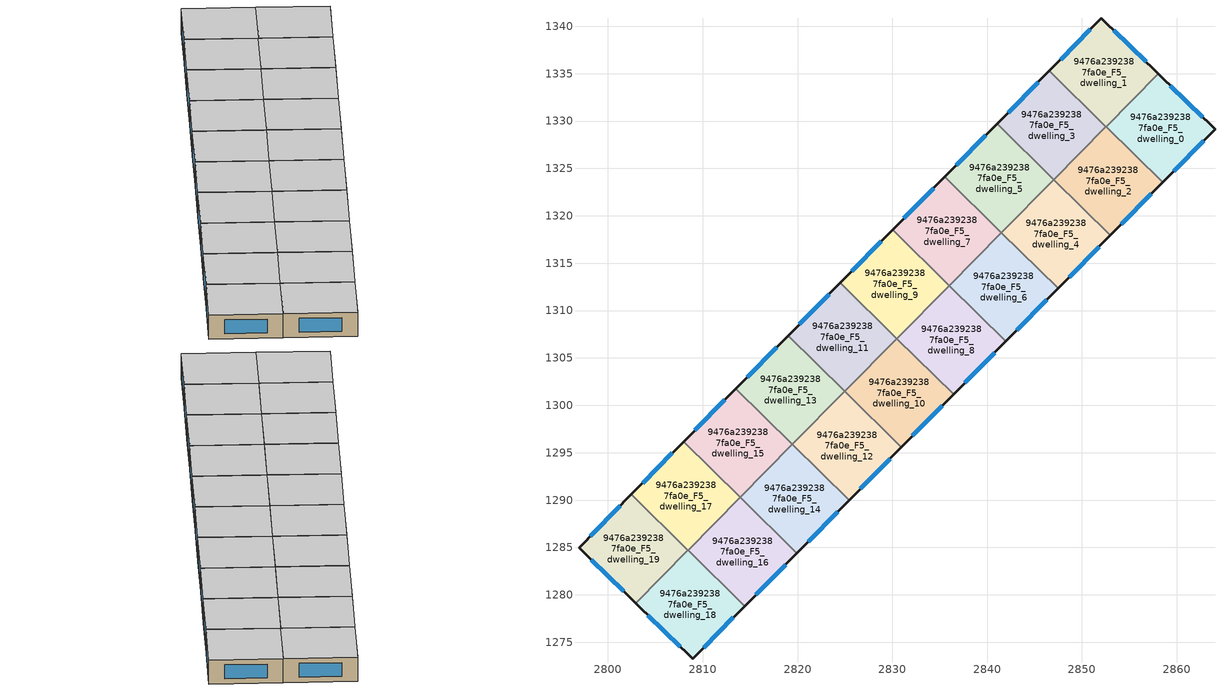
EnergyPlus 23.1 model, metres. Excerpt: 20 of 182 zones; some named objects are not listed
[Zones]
9476a2392387fa0e_F5_dwelling_0
 floor to 9476a2392387fa0e_F4_dwelling_0 (EU_floor_Construction): 2864.05,1329.13 2858.52,1323.52 2852.56,1329.39 2858.08,1334.98 z15
 wall outside (EU_wall_Construction): 2858.52,1323.52 2864.05,1329.13 2858.08,1334.98 z15:18
 wall to 9476a2392387fa0e_F5_dwelling_1 (EU_wall_Construction): 2858.08,1334.98 2852.56,1329.39 z15:18
 wall to 9476a2392387fa0e_F5_dwelling_2 (EU_wall_Construction): 2852.56,1329.39 2858.52,1323.52 z15:18
 window (EU_Window_Construction): 2862.77,1330.39 2859.36,1333.73 / 2859.7,1324.72 2862.87,1327.93 z15.64:17.36
 ceiling to 9476a2392387fa0e_F6_dwelling_0 (EU_floor_Construction): 2858.52,1323.52 2864.05,1329.13 2858.08,1334.98 2852.56,1329.39 z18
9476a2392387fa0e_F5_dwelling_1
 floor to 9476a2392387fa0e_F4_dwelling_1 (EU_floor_Construction): 2858.08,1334.98 2852.56,1329.39 2846.58,1335.29 2852.07,1340.86 z15
 wall outside (EU_wall_Construction): 2858.08,1334.98 2852.07,1340.86 2846.58,1335.29 z15:18
 wall to 9476a2392387fa0e_F5_dwelling_3 (EU_wall_Construction): 2846.58,1335.29 2852.55,1329.4 z15:18
 wall to 9476a2392387fa0e_F5_dwelling_2 (EU_wall_Construction): 2852.55,1329.41 2852.56,1329.39 z15:18
 window (EU_Window_Construction): 2856.79,1336.24 2853.36,1339.6 / 2850.9,1339.67 2847.76,1336.48 z15.64:17.36
 ceiling to 9476a2392387fa0e_F6_dwelling_1 (EU_floor_Construction): 2852.56,1329.39 2858.08,1334.98 2852.07,1340.86 2846.58,1335.29 z18
9476a2392387fa0e_F5_dwelling_10
 floor to 9476a2392387fa0e_F4_dwelling_10 (EU_floor_Construction): 2836.46,1301.16 2830.95,1295.57 2824.98,1301.46 2830.49,1307.05 z15
 wall outside (EU_wall_Construction): 2830.95,1295.57 2836.46,1301.16 z15:18
 wall to 9476a2392387fa0e_F5_dwelling_12 (EU_wall_Construction): 2824.98,1301.46 2830.95,1295.57 z15:18
 wall to 9476a2392387fa0e_F5_dwelling_11 (EU_wall_Construction): 2830.49,1307.05 2824.98,1301.46 z15:18
 wall to 9476a2392387fa0e_F5_dwelling_8 (EU_wall_Construction): 2836.46,1301.16 2830.5,1307.05 z15:18
 window (EU_Window_Construction): 2832.13,1296.77 2835.28,1299.97 z15.64:17.36
 ceiling to 9476a2392387fa0e_F6_dwelling_10 (EU_floor_Construction): 2830.95,1295.57 2836.46,1301.16 2830.49,1307.05 2824.98,1301.46 z18
9476a2392387fa0e_F5_dwelling_11
 floor to 9476a2392387fa0e_F4_dwelling_11 (EU_floor_Construction): 2830.49,1307.05 2824.98,1301.46 2819.01,1307.35 2824.53,1312.94 z15
 wall outside (EU_wall_Construction): 2824.53,1312.94 2819.01,1307.35 z15:18
 wall to 9476a2392387fa0e_F5_dwelling_13 (EU_wall_Construction): 2819.01,1307.35 2824.98,1301.46 z15:18
 wall to 9476a2392387fa0e_F5_dwelling_9 (EU_wall_Construction): 2830.49,1307.05 2824.53,1312.94 z15:18
 window (EU_Window_Construction): 2823.34,1311.74 2820.19,1308.55 z15.64:17.36
 ceiling to 9476a2392387fa0e_F6_dwelling_11 (EU_floor_Construction): 2824.98,1301.46 2830.49,1307.05 2824.53,1312.94 2819.01,1307.35 z18
9476a2392387fa0e_F5_dwelling_12
 floor to 9476a2392387fa0e_F4_dwelling_12 (EU_floor_Construction): 2830.95,1295.57 2825.44,1289.99 2819.47,1295.88 2824.98,1301.46 z15
 wall outside (EU_wall_Construction): 2825.44,1289.99 2830.95,1295.57 z15:18
 wall to 9476a2392387fa0e_F5_dwelling_14 (EU_wall_Construction): 2819.47,1295.88 2825.44,1289.99 z15:18
 wall to 9476a2392387fa0e_F5_dwelling_13 (EU_wall_Construction): 2824.98,1301.46 2819.47,1295.88 z15:18
 window (EU_Window_Construction): 2826.62,1291.18 2829.77,1294.38 z15.64:17.36
 ceiling to 9476a2392387fa0e_F6_dwelling_12 (EU_floor_Construction): 2825.44,1289.99 2830.95,1295.57 2824.98,1301.46 2819.47,1295.88 z18
9476a2392387fa0e_F5_dwelling_13
 floor to 9476a2392387fa0e_F4_dwelling_13 (EU_floor_Construction): 2824.98,1301.46 2819.47,1295.88 2813.5,1301.77 2819.01,1307.35 z15
 wall outside (EU_wall_Construction): 2819.01,1307.35 2813.5,1301.77 z15:18
 wall to 9476a2392387fa0e_F5_dwelling_15 (EU_wall_Construction): 2813.5,1301.77 2819.47,1295.88 z15:18
 window (EU_Window_Construction): 2817.83,1306.16 2814.68,1302.96 z15.64:17.36
 ceiling to 9476a2392387fa0e_F6_dwelling_13 (EU_floor_Construction): 2819.47,1295.88 2824.98,1301.46 2819.01,1307.35 2813.5,1301.77 z18
9476a2392387fa0e_F5_dwelling_14
 floor to 9476a2392387fa0e_F4_dwelling_14 (EU_floor_Construction): 2825.44,1289.99 2819.93,1284.4 2813.96,1290.29 2819.47,1295.88 z15
 wall outside (EU_wall_Construction): 2819.93,1284.4 2825.44,1289.99 z15:18
 wall to 9476a2392387fa0e_F5_dwelling_15 (EU_wall_Construction): 2819.47,1295.88 2813.96,1290.29 z15:18
 wall to 9476a2392387fa0e_F5_dwelling_16 (EU_wall_Construction): 2813.96,1290.29 2819.93,1284.4 z15:18
 window (EU_Window_Construction): 2821.11,1285.6 2824.26,1288.79 z15.64:17.36
 ceiling to 9476a2392387fa0e_F6_dwelling_14 (EU_floor_Construction): 2819.93,1284.4 2825.44,1289.99 2819.47,1295.88 2813.96,1290.29 z18
9476a2392387fa0e_F5_dwelling_15
 floor to 9476a2392387fa0e_F4_dwelling_15 (EU_floor_Construction): 2819.47,1295.88 2813.96,1290.29 2807.99,1296.18 2813.5,1301.77 z15
 wall outside (EU_wall_Construction): 2813.5,1301.77 2807.99,1296.18 z15:18
 wall to 9476a2392387fa0e_F5_dwelling_17 (EU_wall_Construction): 2807.99,1296.18 2813.96,1290.29 z15:18
 window (EU_Window_Construction): 2812.32,1300.57 2809.17,1297.38 z15.64:17.36
 ceiling to 9476a2392387fa0e_F6_dwelling_15 (EU_floor_Construction): 2813.96,1290.29 2819.47,1295.88 2813.5,1301.77 2807.99,1296.18 z18
9476a2392387fa0e_F5_dwelling_16
 floor to 9476a2392387fa0e_F4_dwelling_16 (EU_floor_Construction): 2819.93,1284.4 2814.42,1278.81 2808.45,1284.7 2813.96,1290.29 z15
 wall outside (EU_wall_Construction): 2814.42,1278.81 2819.93,1284.4 z15:18
 wall to 9476a2392387fa0e_F5_dwelling_17 (EU_wall_Construction): 2813.96,1290.29 2808.45,1284.7 z15:18
 wall to 9476a2392387fa0e_F5_dwelling_18 (EU_wall_Construction): 2808.45,1284.7 2814.42,1278.81 z15:18
 window (EU_Window_Construction): 2815.6,1280.01 2818.75,1283.2 z15.64:17.36
 ceiling to 9476a2392387fa0e_F6_dwelling_16 (EU_floor_Construction): 2814.42,1278.81 2819.93,1284.4 2813.96,1290.29 2808.45,1284.7 z18
9476a2392387fa0e_F5_dwelling_17
 floor to 9476a2392387fa0e_F4_dwelling_17 (EU_floor_Construction): 2813.96,1290.29 2808.45,1284.7 2802.47,1290.59 2807.99,1296.18 z15
 wall outside (EU_wall_Construction): 2807.99,1296.18 2802.47,1290.59 z15:18
 wall to 9476a2392387fa0e_F5_dwelling_19 (EU_wall_Construction): 2802.47,1290.59 2808.43,1284.72 z15:18
 wall to 9476a2392387fa0e_F5_dwelling_18 (EU_wall_Construction): 2808.43,1284.72 2808.45,1284.7 z15:18
 window (EU_Window_Construction): 2806.81,1294.98 2803.66,1291.79 z15.64:17.36
 ceiling to 9476a2392387fa0e_F6_dwelling_17 (EU_floor_Construction): 2808.45,1284.7 2813.96,1290.29 2807.99,1296.18 2802.47,1290.59 z18
9476a2392387fa0e_F5_dwelling_18
 floor to 9476a2392387fa0e_F4_dwelling_18 (EU_floor_Construction): 2814.42,1278.81 2808.93,1273.25 2802.92,1279.13 2808.43,1284.72 z15
 wall outside (EU_wall_Construction): 2802.92,1279.13 2808.93,1273.25 2814.42,1278.81 z15:18
 wall to 9476a2392387fa0e_F5_dwelling_19 (EU_wall_Construction): 2808.43,1284.72 2802.92,1279.13 z15:18
 window (EU_Window_Construction): 2810.11,1274.44 2813.24,1277.62 / 2804.21,1277.87 2807.64,1274.51 z15.64:17.36
 ceiling to 9476a2392387fa0e_F6_dwelling_18 (EU_floor_Construction): 2808.93,1273.25 2814.42,1278.81 2808.43,1284.72 2802.92,1279.13 z18
9476a2392387fa0e_F5_dwelling_19
 floor to 9476a2392387fa0e_F4_dwelling_19 (EU_floor_Construction): 2808.43,1284.72 2802.92,1279.13 2796.94,1284.99 2802.47,1290.59 z15
 wall outside (EU_wall_Construction): 2802.47,1290.59 2796.94,1284.99 2802.92,1279.13 z15:18
 window (EU_Window_Construction): 2798.22,1283.73 2801.64,1280.38 / 2801.29,1289.39 2798.13,1286.19 z15.64:17.36
 ceiling to 9476a2392387fa0e_F6_dwelling_19 (EU_floor_Construction): 2802.92,1279.13 2808.43,1284.72 2802.47,1290.59 2796.94,1284.99 z18
9476a2392387fa0e_F5_dwelling_2
 floor to 9476a2392387fa0e_F4_dwelling_2 (EU_floor_Construction): 2858.52,1323.52 2853,1317.93 2847.03,1323.82 2852.55,1329.41 z15
 wall outside (EU_wall_Construction): 2853,1317.93 2858.52,1323.52 z15:18
 wall to 9476a2392387fa0e_F5_dwelling_4 (EU_wall_Construction): 2847.03,1323.82 2853,1317.93 z15:18
 wall to 9476a2392387fa0e_F5_dwelling_3 (EU_wall_Construction): 2852.55,1329.41 2847.03,1323.82 z15:18
 window (EU_Window_Construction): 2854.18,1319.13 2857.34,1322.32 z15.64:17.36
 ceiling to 9476a2392387fa0e_F6_dwelling_2 (EU_floor_Construction): 2853,1317.93 2858.52,1323.52 2852.55,1329.41 2847.03,1323.82 z18
9476a2392387fa0e_F5_dwelling_3
 floor to 9476a2392387fa0e_F4_dwelling_3 (EU_floor_Construction): 2852.55,1329.41 2847.03,1323.82 2841.07,1329.7 2846.58,1335.29 z15
 wall outside (EU_wall_Construction): 2846.58,1335.29 2841.07,1329.7 z15:18
 wall to 9476a2392387fa0e_F5_dwelling_5 (EU_wall_Construction): 2841.07,1329.7 2847.03,1323.82 z15:18
 window (EU_Window_Construction): 2845.4,1334.09 2842.25,1330.9 z15.64:17.36
 ceiling to 9476a2392387fa0e_F6_dwelling_3 (EU_floor_Construction): 2847.03,1323.82 2852.55,1329.41 2846.58,1335.29 2841.07,1329.7 z18
9476a2392387fa0e_F5_dwelling_4
 floor to 9476a2392387fa0e_F4_dwelling_4 (EU_floor_Construction): 2853,1317.93 2847.49,1312.34 2841.52,1318.23 2847.03,1323.82 z15
 wall outside (EU_wall_Construction): 2847.49,1312.34 2853,1317.93 z15:18
 wall to 9476a2392387fa0e_F5_dwelling_6 (EU_wall_Construction): 2841.52,1318.23 2847.49,1312.34 z15:18
 wall to 9476a2392387fa0e_F5_dwelling_5 (EU_wall_Construction): 2847.03,1323.82 2841.52,1318.23 z15:18
 window (EU_Window_Construction): 2848.67,1313.54 2851.82,1316.73 z15.64:17.36
 ceiling to 9476a2392387fa0e_F6_dwelling_4 (EU_floor_Construction): 2847.49,1312.34 2853,1317.93 2847.03,1323.82 2841.52,1318.23 z18
9476a2392387fa0e_F5_dwelling_5
 floor to 9476a2392387fa0e_F4_dwelling_5 (EU_floor_Construction): 2847.03,1323.82 2841.52,1318.23 2835.55,1324.12 2841.07,1329.7 z15
 wall outside (EU_wall_Construction): 2841.07,1329.7 2835.55,1324.12 z15:18
 wall to 9476a2392387fa0e_F5_dwelling_7 (EU_wall_Construction): 2835.55,1324.12 2841.52,1318.23 z15:18
 window (EU_Window_Construction): 2839.89,1328.51 2836.73,1325.31 z15.64:17.36
 ceiling to 9476a2392387fa0e_F6_dwelling_5 (EU_floor_Construction): 2841.52,1318.23 2847.03,1323.82 2841.07,1329.7 2835.55,1324.12 z18
9476a2392387fa0e_F5_dwelling_6
 floor to 9476a2392387fa0e_F4_dwelling_6 (EU_floor_Construction): 2847.49,1312.34 2841.98,1306.75 2836.01,1312.64 2841.52,1318.23 z15
 wall outside (EU_wall_Construction): 2841.98,1306.75 2847.49,1312.34 z15:18
 wall to 9476a2392387fa0e_F5_dwelling_7 (EU_wall_Construction): 2841.52,1318.23 2836.01,1312.64 z15:18
 wall to 9476a2392387fa0e_F5_dwelling_8 (EU_wall_Construction): 2836.01,1312.64 2841.98,1306.75 z15:18
 window (EU_Window_Construction): 2843.16,1307.95 2846.31,1311.14 z15.64:17.36
 ceiling to 9476a2392387fa0e_F6_dwelling_6 (EU_floor_Construction): 2841.98,1306.75 2847.49,1312.34 2841.52,1318.23 2836.01,1312.64 z18
9476a2392387fa0e_F5_dwelling_7
 floor to 9476a2392387fa0e_F4_dwelling_7 (EU_floor_Construction): 2841.52,1318.23 2836.01,1312.64 2830.04,1318.53 2835.55,1324.12 z15
 wall outside (EU_wall_Construction): 2835.55,1324.12 2830.04,1318.53 z15:18
 wall to 9476a2392387fa0e_F5_dwelling_9 (EU_wall_Construction): 2830.04,1318.53 2836.01,1312.64 z15:18
 window (EU_Window_Construction): 2834.37,1322.92 2831.22,1319.72 z15.64:17.36
 ceiling to 9476a2392387fa0e_F6_dwelling_7 (EU_floor_Construction): 2836.01,1312.64 2841.52,1318.23 2835.55,1324.12 2830.04,1318.53 z18
9476a2392387fa0e_F5_dwelling_8
 floor to 9476a2392387fa0e_F4_dwelling_8 (EU_floor_Construction): 2841.98,1306.75 2836.46,1301.16 2830.49,1307.05 2836.01,1312.64 z15
 wall outside (EU_wall_Construction): 2836.46,1301.16 2841.98,1306.75 z15:18
 wall to 9476a2392387fa0e_F5_dwelling_9 (EU_wall_Construction): 2836.01,1312.64 2830.49,1307.05 z15:18
 window (EU_Window_Construction): 2837.64,1302.36 2840.8,1305.55 z15.64:17.36
 ceiling to 9476a2392387fa0e_F6_dwelling_8 (EU_floor_Construction): 2836.46,1301.16 2841.98,1306.75 2836.01,1312.64 2830.49,1307.05 z18
9476a2392387fa0e_F5_dwelling_9
 floor to 9476a2392387fa0e_F4_dwelling_9 (EU_floor_Construction): 2836.01,1312.64 2830.49,1307.05 2824.53,1312.94 2830.04,1318.53 z15
 wall outside (EU_wall_Construction): 2830.04,1318.53 2824.53,1312.94 z15:18
 window (EU_Window_Construction): 2828.86,1317.33 2825.71,1314.14 z15.64:17.36
 ceiling to 9476a2392387fa0e_F6_dwelling_9 (EU_floor_Construction): 2830.49,1307.05 2836.01,1312.64 2830.04,1318.53 2824.53,1312.94 z18
[Building]
EU S2 Campaign: North Axis=0; Terrain=City; Solar Distribution=FullExterior
[Site:Location]
Yerevan-Zvartnots.Intl.AP: Latitude=40.15; Longitude=44.383; Time Zone=4; Elevation=854
[SizingPeriod:WeatherFileDays]
AnnualSizingPeriod: Begin Month=1; Begin Day of Month=1; End Month=12; End Day of Month=31; Day of Week for Start Day=Monday; Use Weather File Daylight Saving Period=No; Use Weather File Rain and Snow Indicators=No
[MATERIAL]
EU_InternalMass_Material: Roughness=MediumRough; Thickness=0.1; Conductivity=1; Density=1800; Specific Heat=900; Thermal Absorptance=0.9; Solar Absorptance=0.7; Visible Absorptance=0.7
[MATERIAL:NOMASS] Roughness=MediumRough; Thermal Absorptance=0.9; Solar Absorptance=0.7; Visible Absorptance=0.7
Name | Thermal Resistance
EU_wall_NoMass | 1.05043
EU_floor_NoMass | 0.478065
[WINDOWMATERIAL:SIMPLEGLAZINGSYSTEM]
EU_Window_SimpleGlazing: UFactor=2.5566; Solar Heat Gain Coefficient=0.75; Visible Transmittance=0.75
[CONSTRUCTION]
EU_wall_Construction: EU_wall_NoMass
EU_floor_Construction: EU_floor_NoMass
EU_Window_Construction: EU_Window_SimpleGlazing
EU_InternalMass_Construction: EU_InternalMass_Material
[ZONE] Type=1; Multiplier=1; Ceiling Height=autocalculate; Floor Area=autocalculate; Part of Total Floor Area=Yes
Name | Volume
9476a2392387fa0e_F5_dwelling_0; 9476a2392387fa0e_F5_dwelling_10 | 197.462
9476a2392387fa0e_F5_dwelling_1 | 197.457
9476a2392387fa0e_F5_dwelling_11 | 197.445
9476a2392387fa0e_F5_dwelling_12; 9476a2392387fa0e_F5_dwelling_13 | 197.461
9476a2392387fa0e_F5_dwelling_14 | 197.425
9476a2392387fa0e_F5_dwelling_15; 9476a2392387fa0e_F5_dwelling_17 | 197.476
9476a2392387fa0e_F5_dwelling_16 | 197.459
9476a2392387fa0e_F5_dwelling_18 | 197.449
9476a2392387fa0e_F5_dwelling_19 | 197.47
9476a2392387fa0e_F5_dwelling_2; 9476a2392387fa0e_F5_dwelling_3 | 197.466
9476a2392387fa0e_F5_dwelling_4 | 197.43
9476a2392387fa0e_F5_dwelling_5 | 197.447
9476a2392387fa0e_F5_dwelling_6; 9476a2392387fa0e_F5_dwelling_9 | 197.464
9476a2392387fa0e_F5_dwelling_7 | 197.481
9476a2392387fa0e_F5_dwelling_8 | 197.463
[INTERNALMASS] Construction=EU_InternalMass_Construction
Name | Zone or ZoneList | Surface Area
9476a2392387fa0e_F5_dwelling_0_EU_InternalMass | 9476a2392387fa0e_F5_dwelling_0 | 65.8202
9476a2392387fa0e_F5_dwelling_1_EU_InternalMass | 9476a2392387fa0e_F5_dwelling_1 | 65.8189
9476a2392387fa0e_F5_dwelling_2_EU_InternalMass | 9476a2392387fa0e_F5_dwelling_2 | 65.822
9476a2392387fa0e_F5_dwelling_3_EU_InternalMass | 9476a2392387fa0e_F5_dwelling_3 | 65.822
9476a2392387fa0e_F5_dwelling_4_EU_InternalMass | 9476a2392387fa0e_F5_dwelling_4 | 65.8157
9476a2392387fa0e_F5_dwelling_5_EU_InternalMass | 9476a2392387fa0e_F5_dwelling_5 | 65.8157
9476a2392387fa0e_F5_dwelling_6_EU_InternalMass | 9476a2392387fa0e_F5_dwelling_6 | 65.8213
9476a2392387fa0e_F5_dwelling_7_EU_InternalMass | 9476a2392387fa0e_F5_dwelling_7 | 65.8212
9476a2392387fa0e_F5_dwelling_8_EU_InternalMass | 9476a2392387fa0e_F5_dwelling_8 | 65.8223
9476a2392387fa0e_F5_dwelling_9_EU_InternalMass | 9476a2392387fa0e_F5_dwelling_9 | 65.8211
9476a2392387fa0e_F5_dwelling_10_EU_InternalMass | 9476a2392387fa0e_F5_dwelling_10 | 65.8205
9476a2392387fa0e_F5_dwelling_11_EU_InternalMass | 9476a2392387fa0e_F5_dwelling_11 | 65.8149
9476a2392387fa0e_F5_dwelling_12_EU_InternalMass | 9476a2392387fa0e_F5_dwelling_12 | 65.826
9476a2392387fa0e_F5_dwelling_13_EU_InternalMass | 9476a2392387fa0e_F5_dwelling_13 | 65.8189
9476a2392387fa0e_F5_dwelling_14_EU_InternalMass | 9476a2392387fa0e_F5_dwelling_14 | 65.8098
9476a2392387fa0e_F5_dwelling_15_EU_InternalMass | 9476a2392387fa0e_F5_dwelling_15 | 65.8225
9476a2392387fa0e_F5_dwelling_16_EU_InternalMass | 9476a2392387fa0e_F5_dwelling_16 | 65.8225
9476a2392387fa0e_F5_dwelling_17_EU_InternalMass | 9476a2392387fa0e_F5_dwelling_17 | 65.8253
9476a2392387fa0e_F5_dwelling_18_EU_InternalMass | 9476a2392387fa0e_F5_dwelling_18 | 65.8161
9476a2392387fa0e_F5_dwelling_19_EU_InternalMass | 9476a2392387fa0e_F5_dwelling_19 | 65.8214
[OTHEREQUIPMENT] Fuel Type=Electricity; Design Level Calculation Method=Watts/Area; Power per Zone Floor Area=1; Fraction Latent=0; Fraction Radiant=0; Fraction Lost=0; Carbon Dioxide Generation Rate=0; EndUse Subcategory=EU_Step8_InternalGains
Name | Zone or ZoneList or Space or SpaceList | Schedule
EU_Step8_InternalGain_9476a2392387fa0e_F5_dwelling_0_f000 | 9476a2392387fa0e_F5_dwelling_0 | EU_Step8_GainSchedule_9476a2392387fa0e_F5_dwelling_0_f000
EU_Step8_InternalGain_9476a2392387fa0e_F5_dwelling_1_f000 | 9476a2392387fa0e_F5_dwelling_1 | EU_Step8_GainSchedule_9476a2392387fa0e_F5_dwelling_1_f000
EU_Step8_InternalGain_9476a2392387fa0e_F5_dwelling_2_f000 | 9476a2392387fa0e_F5_dwelling_2 | EU_Step8_GainSchedule_9476a2392387fa0e_F5_dwelling_2_f000
EU_Step8_InternalGain_9476a2392387fa0e_F5_dwelling_3_f000 | 9476a2392387fa0e_F5_dwelling_3 | EU_Step8_GainSchedule_9476a2392387fa0e_F5_dwelling_3_f000
EU_Step8_InternalGain_9476a2392387fa0e_F5_dwelling_4_f000 | 9476a2392387fa0e_F5_dwelling_4 | EU_Step8_GainSchedule_9476a2392387fa0e_F5_dwelling_4_f000
EU_Step8_InternalGain_9476a2392387fa0e_F5_dwelling_5_f000 | 9476a2392387fa0e_F5_dwelling_5 | EU_Step8_GainSchedule_9476a2392387fa0e_F5_dwelling_5_f000
EU_Step8_InternalGain_9476a2392387fa0e_F5_dwelling_6_f000 | 9476a2392387fa0e_F5_dwelling_6 | EU_Step8_GainSchedule_9476a2392387fa0e_F5_dwelling_6_f000
EU_Step8_InternalGain_9476a2392387fa0e_F5_dwelling_7_f000 | 9476a2392387fa0e_F5_dwelling_7 | EU_Step8_GainSchedule_9476a2392387fa0e_F5_dwelling_7_f000
EU_Step8_InternalGain_9476a2392387fa0e_F5_dwelling_8_f000 | 9476a2392387fa0e_F5_dwelling_8 | EU_Step8_GainSchedule_9476a2392387fa0e_F5_dwelling_8_f000
EU_Step8_InternalGain_9476a2392387fa0e_F5_dwelling_9_f000 | 9476a2392387fa0e_F5_dwelling_9 | EU_Step8_GainSchedule_9476a2392387fa0e_F5_dwelling_9_f000
EU_Step8_InternalGain_9476a2392387fa0e_F5_dwelling_10_f000 | 9476a2392387fa0e_F5_dwelling_10 | EU_Step8_GainSchedule_9476a2392387fa0e_F5_dwelling_10_f000
EU_Step8_InternalGain_9476a2392387fa0e_F5_dwelling_11_f000 | 9476a2392387fa0e_F5_dwelling_11 | EU_Step8_GainSchedule_9476a2392387fa0e_F5_dwelling_11_f000
EU_Step8_InternalGain_9476a2392387fa0e_F5_dwelling_12_f000 | 9476a2392387fa0e_F5_dwelling_12 | EU_Step8_GainSchedule_9476a2392387fa0e_F5_dwelling_12_f000
EU_Step8_InternalGain_9476a2392387fa0e_F5_dwelling_13_f000 | 9476a2392387fa0e_F5_dwelling_13 | EU_Step8_GainSchedule_9476a2392387fa0e_F5_dwelling_13_f000
EU_Step8_InternalGain_9476a2392387fa0e_F5_dwelling_14_f000 | 9476a2392387fa0e_F5_dwelling_14 | EU_Step8_GainSchedule_9476a2392387fa0e_F5_dwelling_14_f000
EU_Step8_InternalGain_9476a2392387fa0e_F5_dwelling_15_f000 | 9476a2392387fa0e_F5_dwelling_15 | EU_Step8_GainSchedule_9476a2392387fa0e_F5_dwelling_15_f000
EU_Step8_InternalGain_9476a2392387fa0e_F5_dwelling_16_f000 | 9476a2392387fa0e_F5_dwelling_16 | EU_Step8_GainSchedule_9476a2392387fa0e_F5_dwelling_16_f000
EU_Step8_InternalGain_9476a2392387fa0e_F5_dwelling_17_f000 | 9476a2392387fa0e_F5_dwelling_17 | EU_Step8_GainSchedule_9476a2392387fa0e_F5_dwelling_17_f000
EU_Step8_InternalGain_9476a2392387fa0e_F5_dwelling_18_f000 | 9476a2392387fa0e_F5_dwelling_18 | EU_Step8_GainSchedule_9476a2392387fa0e_F5_dwelling_18_f000
EU_Step8_InternalGain_9476a2392387fa0e_F5_dwelling_19_f000 | 9476a2392387fa0e_F5_dwelling_19 | EU_Step8_GainSchedule_9476a2392387fa0e_F5_dwelling_19_f000
[ZONEVENTILATION:DESIGNFLOWRATE] Schedule=EU_AlwaysOn; Design Flow Rate Calculation Method=AirChanges/Hour; Air Changes per Hour=0.557805; Ventilation Type=Natural; Fan Pressure Rise=0; Fan Total Efficiency=1; Constant Term Coefficient=1; Temperature Term Coefficient=0; Velocity Term Coefficient=0; Velocity Squared Term Coefficient=0; Minimum Indoor Temperature=-100; Maximum Indoor Temperature=100; Delta Temperature=-100; Minimum Outdoor Temperature=-100; Maximum Outdoor Temperature=100; Maximum Wind Speed=40
Name | Zone or ZoneList or Space or SpaceList
EU_ConstantAir_9476a2392387fa0e_F5_dwelling_0 | 9476a2392387fa0e_F5_dwelling_0
EU_ConstantAir_9476a2392387fa0e_F5_dwelling_1 | 9476a2392387fa0e_F5_dwelling_1
EU_ConstantAir_9476a2392387fa0e_F5_dwelling_2 | 9476a2392387fa0e_F5_dwelling_2
EU_ConstantAir_9476a2392387fa0e_F5_dwelling_3 | 9476a2392387fa0e_F5_dwelling_3
EU_ConstantAir_9476a2392387fa0e_F5_dwelling_4 | 9476a2392387fa0e_F5_dwelling_4
EU_ConstantAir_9476a2392387fa0e_F5_dwelling_5 | 9476a2392387fa0e_F5_dwelling_5
EU_ConstantAir_9476a2392387fa0e_F5_dwelling_6 | 9476a2392387fa0e_F5_dwelling_6
EU_ConstantAir_9476a2392387fa0e_F5_dwelling_7 | 9476a2392387fa0e_F5_dwelling_7
EU_ConstantAir_9476a2392387fa0e_F5_dwelling_8 | 9476a2392387fa0e_F5_dwelling_8
EU_ConstantAir_9476a2392387fa0e_F5_dwelling_9 | 9476a2392387fa0e_F5_dwelling_9
EU_ConstantAir_9476a2392387fa0e_F5_dwelling_10 | 9476a2392387fa0e_F5_dwelling_10
EU_ConstantAir_9476a2392387fa0e_F5_dwelling_11 | 9476a2392387fa0e_F5_dwelling_11
EU_ConstantAir_9476a2392387fa0e_F5_dwelling_12 | 9476a2392387fa0e_F5_dwelling_12
EU_ConstantAir_9476a2392387fa0e_F5_dwelling_13 | 9476a2392387fa0e_F5_dwelling_13
EU_ConstantAir_9476a2392387fa0e_F5_dwelling_14 | 9476a2392387fa0e_F5_dwelling_14
EU_ConstantAir_9476a2392387fa0e_F5_dwelling_15 | 9476a2392387fa0e_F5_dwelling_15
EU_ConstantAir_9476a2392387fa0e_F5_dwelling_16 | 9476a2392387fa0e_F5_dwelling_16
EU_ConstantAir_9476a2392387fa0e_F5_dwelling_17 | 9476a2392387fa0e_F5_dwelling_17
EU_ConstantAir_9476a2392387fa0e_F5_dwelling_18 | 9476a2392387fa0e_F5_dwelling_18
EU_ConstantAir_9476a2392387fa0e_F5_dwelling_19 | 9476a2392387fa0e_F5_dwelling_19
[HVACTEMPLATE:ZONE:IDEALLOADSAIRSYSTEM] System Availability Schedule=EU_AlwaysOn; Maximum Heating Supply Air Temperature=50; Minimum Cooling Supply Air Temperature=13; Maximum Heating Supply Air Humidity Ratio=0.0156; Minimum Cooling Supply Air Humidity Ratio=0.0077; Heating Limit=NoLimit; Cooling Limit=NoLimit; Heating Availability Schedule=EU_AlwaysOn; Cooling Availability Schedule=EU_CoolingOff; Dehumidification Control Type=ConstantSensibleHeatRatio; Cooling Sensible Heat Ratio=0.7; Dehumidification Setpoint=60; Humidification Control Type=None; Humidification Setpoint=30; Outdoor Air Method=None; Outdoor Air Flow Rate per Person=0.00944; Outdoor Air Flow Rate per Zone Floor Area=0; Outdoor Air Flow Rate per Zone=0; Demand Controlled Ventilation Type=None; Outdoor Air Economizer Type=NoEconomizer; Heat Recovery Type=None; Sensible Heat Recovery Effectiveness=0.7; Latent Heat Recovery Effectiveness=0.65
Name | Template Thermostat
9476a2392387fa0e_F5_dwelling_0 | EU_HeatOnly_9476a2392387fa0e_F5_dwelling_0
9476a2392387fa0e_F5_dwelling_1 | EU_HeatOnly_9476a2392387fa0e_F5_dwelling_1
9476a2392387fa0e_F5_dwelling_2 | EU_HeatOnly_9476a2392387fa0e_F5_dwelling_2
9476a2392387fa0e_F5_dwelling_3 | EU_HeatOnly_9476a2392387fa0e_F5_dwelling_3
9476a2392387fa0e_F5_dwelling_4 | EU_HeatOnly_9476a2392387fa0e_F5_dwelling_4
9476a2392387fa0e_F5_dwelling_5 | EU_HeatOnly_9476a2392387fa0e_F5_dwelling_5
9476a2392387fa0e_F5_dwelling_6 | EU_HeatOnly_9476a2392387fa0e_F5_dwelling_6
9476a2392387fa0e_F5_dwelling_7 | EU_HeatOnly_9476a2392387fa0e_F5_dwelling_7
9476a2392387fa0e_F5_dwelling_8 | EU_HeatOnly_9476a2392387fa0e_F5_dwelling_8
9476a2392387fa0e_F5_dwelling_9 | EU_HeatOnly_9476a2392387fa0e_F5_dwelling_9
9476a2392387fa0e_F5_dwelling_10 | EU_HeatOnly_9476a2392387fa0e_F5_dwelling_10
9476a2392387fa0e_F5_dwelling_11 | EU_HeatOnly_9476a2392387fa0e_F5_dwelling_11
9476a2392387fa0e_F5_dwelling_12 | EU_HeatOnly_9476a2392387fa0e_F5_dwelling_12
9476a2392387fa0e_F5_dwelling_13 | EU_HeatOnly_9476a2392387fa0e_F5_dwelling_13
9476a2392387fa0e_F5_dwelling_14 | EU_HeatOnly_9476a2392387fa0e_F5_dwelling_14
9476a2392387fa0e_F5_dwelling_15 | EU_HeatOnly_9476a2392387fa0e_F5_dwelling_15
9476a2392387fa0e_F5_dwelling_16 | EU_HeatOnly_9476a2392387fa0e_F5_dwelling_16
9476a2392387fa0e_F5_dwelling_17 | EU_HeatOnly_9476a2392387fa0e_F5_dwelling_17
9476a2392387fa0e_F5_dwelling_18 | EU_HeatOnly_9476a2392387fa0e_F5_dwelling_18
9476a2392387fa0e_F5_dwelling_19 | EU_HeatOnly_9476a2392387fa0e_F5_dwelling_19
[SIZING:ZONE] Zone Cooling Design Supply Air Temperature Input Method=SupplyAirTemperature; Zone Cooling Design Supply Air Temperature=13; Zone Heating Design Supply Air Temperature Input Method=SupplyAirTemperature; Zone Heating Design Supply Air Temperature=50; Zone Cooling Design Supply Air Humidity Ratio=0.008; Zone Heating Design Supply Air Humidity Ratio=0.008; Cooling Design Air Flow Method=DesignDay; Cooling Design Air Flow Rate=0; Cooling Minimum Air Flow per Zone Floor Area=0.000762; Cooling Minimum Air Flow=0; Cooling Minimum Air Flow Fraction=0.2; Heating Design Air Flow Method=DesignDay; Heating Design Air Flow Rate=0; Heating Maximum Air Flow per Zone Floor Area=0.002032; Heating Maximum Air Flow=0.141576; Heating Maximum Air Flow Fraction=0.3; Account for Dedicated Outdoor Air System=No; Dedicated Outdoor Air System Control Strategy=NeutralSupplyAir; Dedicated Outdoor Air Low Setpoint Temperature for Design=autosize; Dedicated Outdoor Air High Setpoint Temperature for Design=autosize; Zone Load Sizing Method=Sensible Load Only No Latent Load; Zone Latent Cooling Design Supply Air Humidity Ratio Input Method=HumidityRatioDifference; Zone Cooling Design Supply Air Humidity Ratio Difference=0.005; Zone Latent Heating Design Supply Air Humidity Ratio Input Method=HumidityRatioDifference; Zone Humidification Design Supply Air Humidity Ratio Difference=0.005
9476a2392387fa0e_F5_dwelling_0; 9476a2392387fa0e_F5_dwelling_1; 9476a2392387fa0e_F5_dwelling_2; 9476a2392387fa0e_F5_dwelling_3; 9476a2392387fa0e_F5_dwelling_4; 9476a2392387fa0e_F5_dwelling_5; 9476a2392387fa0e_F5_dwelling_6; 9476a2392387fa0e_F5_dwelling_7; 9476a2392387fa0e_F5_dwelling_8; 9476a2392387fa0e_F5_dwelling_9; 9476a2392387fa0e_F5_dwelling_10; 9476a2392387fa0e_F5_dwelling_11; 9476a2392387fa0e_F5_dwelling_12; 9476a2392387fa0e_F5_dwelling_13; 9476a2392387fa0e_F5_dwelling_14; 9476a2392387fa0e_F5_dwelling_15; 9476a2392387fa0e_F5_dwelling_16; 9476a2392387fa0e_F5_dwelling_17; 9476a2392387fa0e_F5_dwelling_18; 9476a2392387fa0e_F5_dwelling_19
[SCHEDULE:CONSTANT]
Name | Hourly Value
EU_AlwaysOn | 1
EU_CoolingOff | 0
[SCHEDULE:FILE] Column Number=1; Rows to Skip at Top=0; Number of Hours of Data=8760; Column Separator=Comma; Interpolate to Timestep=No; Minutes per Item=60; Adjust Schedule for Daylight Savings=Yes
Name | File
EU_Step8_GainSchedule_9476a2392387fa0e_F5_dwelling_0_f000 | ../../schedules/9476a2392387fa0e/9476a2392387fa0e_F5_dwelling_0_f000_gain.csv
EU_Step8_GainSchedule_9476a2392387fa0e_F5_dwelling_1_f000 | ../../schedules/9476a2392387fa0e/9476a2392387fa0e_F5_dwelling_1_f000_gain.csv
EU_Step8_GainSchedule_9476a2392387fa0e_F5_dwelling_2_f000 | ../../schedules/9476a2392387fa0e/9476a2392387fa0e_F5_dwelling_2_f000_gain.csv
EU_Step8_GainSchedule_9476a2392387fa0e_F5_dwelling_3_f000 | ../../schedules/9476a2392387fa0e/9476a2392387fa0e_F5_dwelling_3_f000_gain.csv
EU_Step8_GainSchedule_9476a2392387fa0e_F5_dwelling_4_f000 | ../../schedules/9476a2392387fa0e/9476a2392387fa0e_F5_dwelling_4_f000_gain.csv
EU_Step8_GainSchedule_9476a2392387fa0e_F5_dwelling_5_f000 | ../../schedules/9476a2392387fa0e/9476a2392387fa0e_F5_dwelling_5_f000_gain.csv
EU_Step8_GainSchedule_9476a2392387fa0e_F5_dwelling_6_f000 | ../../schedules/9476a2392387fa0e/9476a2392387fa0e_F5_dwelling_6_f000_gain.csv
EU_Step8_GainSchedule_9476a2392387fa0e_F5_dwelling_7_f000 | ../../schedules/9476a2392387fa0e/9476a2392387fa0e_F5_dwelling_7_f000_gain.csv
EU_Step8_GainSchedule_9476a2392387fa0e_F5_dwelling_8_f000 | ../../schedules/9476a2392387fa0e/9476a2392387fa0e_F5_dwelling_8_f000_gain.csv
EU_Step8_GainSchedule_9476a2392387fa0e_F5_dwelling_9_f000 | ../../schedules/9476a2392387fa0e/9476a2392387fa0e_F5_dwelling_9_f000_gain.csv
EU_Step8_GainSchedule_9476a2392387fa0e_F5_dwelling_10_f000 | ../../schedules/9476a2392387fa0e/9476a2392387fa0e_F5_dwelling_10_f000_gain.csv
EU_Step8_GainSchedule_9476a2392387fa0e_F5_dwelling_11_f000 | ../../schedules/9476a2392387fa0e/9476a2392387fa0e_F5_dwelling_11_f000_gain.csv
EU_Step8_GainSchedule_9476a2392387fa0e_F5_dwelling_12_f000 | ../../schedules/9476a2392387fa0e/9476a2392387fa0e_F5_dwelling_12_f000_gain.csv
EU_Step8_GainSchedule_9476a2392387fa0e_F5_dwelling_13_f000 | ../../schedules/9476a2392387fa0e/9476a2392387fa0e_F5_dwelling_13_f000_gain.csv
EU_Step8_GainSchedule_9476a2392387fa0e_F5_dwelling_14_f000 | ../../schedules/9476a2392387fa0e/9476a2392387fa0e_F5_dwelling_14_f000_gain.csv
EU_Step8_GainSchedule_9476a2392387fa0e_F5_dwelling_15_f000 | ../../schedules/9476a2392387fa0e/9476a2392387fa0e_F5_dwelling_15_f000_gain.csv
EU_Step8_GainSchedule_9476a2392387fa0e_F5_dwelling_16_f000 | ../../schedules/9476a2392387fa0e/9476a2392387fa0e_F5_dwelling_16_f000_gain.csv
EU_Step8_GainSchedule_9476a2392387fa0e_F5_dwelling_17_f000 | ../../schedules/9476a2392387fa0e/9476a2392387fa0e_F5_dwelling_17_f000_gain.csv
EU_Step8_GainSchedule_9476a2392387fa0e_F5_dwelling_18_f000 | ../../schedules/9476a2392387fa0e/9476a2392387fa0e_F5_dwelling_18_f000_gain.csv
EU_Step8_GainSchedule_9476a2392387fa0e_F5_dwelling_19_f000 | ../../schedules/9476a2392387fa0e/9476a2392387fa0e_F5_dwelling_19_f000_gain.csv
